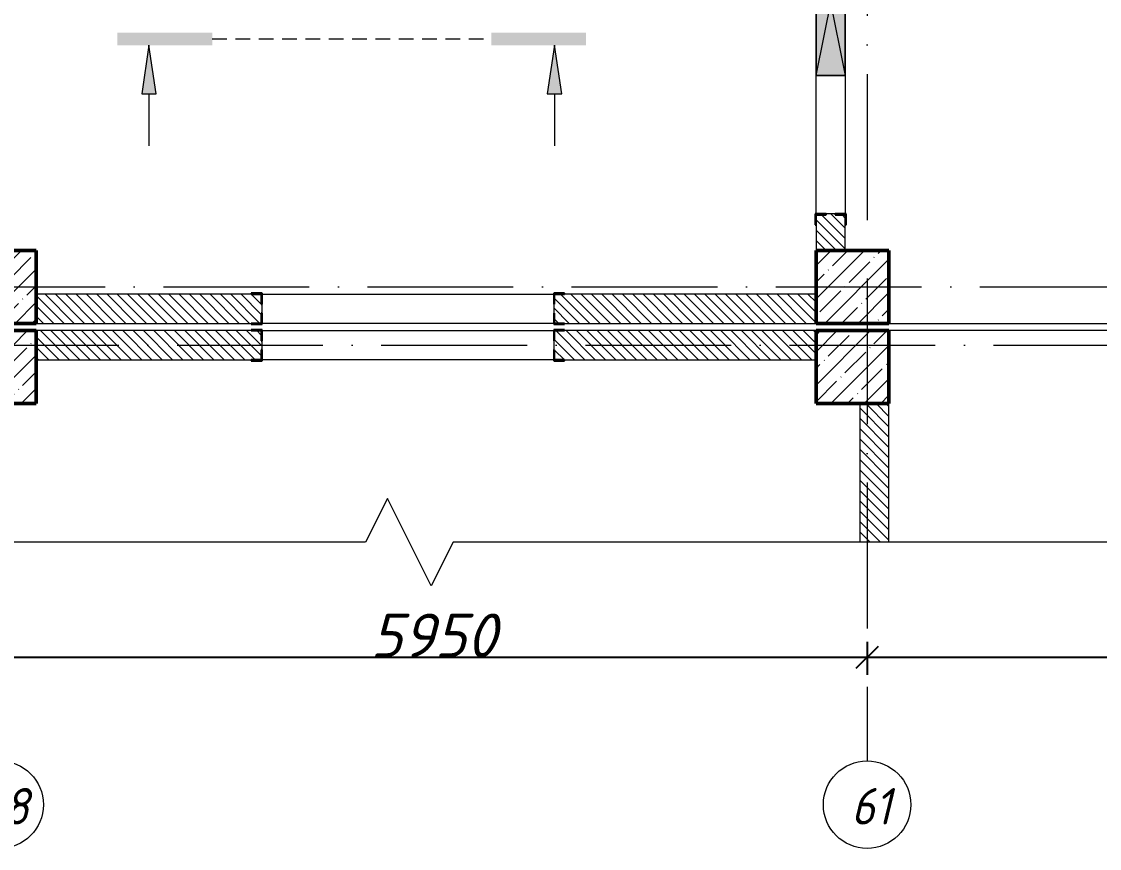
# Model space of a CAD drawing. Header units: millimetres. Extents: x -537608 to 253996, y -217170 to 186033.
# Drawn here: x -101348 to -93954, y -5995 to -326 of the extents above; entities that cross this region are included whole.
import ezdxf

# ---------------------------------------------------------------- set-up
doc = ezdxf.new("R2010")
doc.units = ezdxf.units.MM
doc.linetypes.add('200_ШТРИХ_ш1п0_6_', pattern=[160, 100, -60])
doc.linetypes.add('50_200_ШТРИХ_1Т_ш5_п1_п1_', pattern=[1400, 1000, -200, 0, -200])
for name, color, linetype, lineweight in [('A-____-____-DIMS', 7, 'Continuous', 9), ('A-____-NOTE-TEXT', 7, 'Continuous', 9), ('A-____-NOTE-TEXT-1', 7, 'Continuous', 5), ('A-DETL-GENF-OTLN', 7, 'Continuous', 9), ('A-FLOR-____-OTLN', 7, 'Continuous', 9), ('A-GENM-____-MCUT', 7, 'Continuous', 25), ('A-GENM-____-OTLN-1', 7, 'Continuous', 25), ('A-GLAZ-____-OTLN', 7, 'Continuous', 9), ('A-WALL-____-MCUT', 7, 'Continuous', 13), ('A-WALL-____-PATT-1', 7, 'Continuous', 9), ('I-WALL-____-OTLN', 7, 'Continuous', 9), ('S-COLS-____-MCUT', 7, 'Continuous', 50), ('S-COLS-____-OTLN', 7, 'Continuous', 9), ('S-GRID-____-IDEN', 7, 'Continuous', 9), ('S-GRID-____-OTLN-1', 7, '50_200_ШТРИХ_1Т_ш5_п1_п1_', 9)]:
    doc.layers.add(name, color=color, linetype=linetype, lineweight=lineweight)
doc.layers.add('A-DETL-GENF-OTLN-3', color=9, linetype='Continuous', lineweight=9, true_color=0x808080)
doc.layers.add('A-DETL-GENF-OTLN-4', color=9, linetype='200_ШТРИХ_ш1п0_6_', lineweight=9, true_color=0x808080)
doc.styles.add('ISOCPEUR_I', font='isocpeui.ttf', dxfattribs={"height": 300})
doc.styles.add('ISOCPEUR_I_9', font='isocpeui.ttf', dxfattribs={"width": 0.9, "height": 250})
doc.dimstyles.new('ISO-2_5_0_9К_БОЛЬШОЙ_ОСИ', dxfattribs={"dimscale": 304.8, "dimtxt": 248.995294, "dimasz": 0.492126, "dimexe": 0.393701, "dimexo": 0, "dimgap": 0, "dimtad": 1, "dimdec": 0, "dimzin": 0, "dimdsep": 46, "dimtxsty": 'ISOCPEUR_I', "dimblk1": 'OBLIQUE', "dimblk2": 'OBLIQUE', "dimsah": 1, "dimcen": 0.09, "dimdle": 0.393701, "dimazin": 0, "dimtfac": 1, "dimtdec": 4, "dimtix": 1, "dimtmove": 0, "dimatfit": 3, "dimfxl": 1, "dimtvp": 1, "dimtolj": 1, "dimtzin": 0, "dimarcsym": 2})
pattern_1 = [(135, (-184647.673, -45376.493), (-35.35534, -35.35534), [])]

# ---------------------------------------------------------------- blocks, each defined once
blk = doc.blocks.new('Фахверк_СКБ_Уголок - 200_3960-28268576-АР1_План отверстий 2 этажа в осях 1-64_Ю-ЯЯ')
at = {"layer": 'A-GENM-____-MCUT'}
for p, q in [((200, 156), (125, 156)), ((125, 156), (125, 81)), ((131, 81), (131, 150)), ((131, 150), (200, 150)), ((200, 150), (200, 156)), ((125, 81), (131, 81)), ((131, 19), (125, 19)), ((125, 19), (125, -56)), ((131, -50), (131, 19)), ((125, -56), (200, -56)), ((200, -50), (131, -50)), ((200, -56), (200, -50))]:
    blk.add_line(p, q, dxfattribs=at)
blk = doc.blocks.new('BSC_Колонна _Прямоугольная - 500х500-V32-АР1_План отверстий 2 этажа в осях 1-64_Ю-ЯЯ')
at = {"layer": 'S-COLS-____-OTLN'}
h = blk.add_hatch(dxfattribs=at)
h.set_pattern_fill('FP_42', color=256, style=0, pattern_type=2)
h.set_pattern_definition([(45, (-89000, -42681.04), (-114.04925, 114.04925), []), (45, (-88885.95, -42681.04), (-114.04925, 114.04925), [201.613, -40.323, 3.353, -36.97])])
h.paths.add_polyline_path([(-250, -250), (250, -250), (250, 250), (-250, 250)], flags=0)
at = {"layer": 'S-COLS-____-MCUT'}
for p, q in [((250, 250), (-250, 250)), ((-250, 250), (-250, -250)), ((250, -250), (250, 250)), ((-250, -250), (250, -250))]:
    blk.add_line(p, q, dxfattribs=at)
blk = doc.blocks.new('BSC_Колонна _Прямоугольная - 500х500-V34-АР1_План отверстий 2 этажа в осях 1-64_Ю-ЯЯ')
at = {"layer": 'S-COLS-____-OTLN'}
h = blk.add_hatch(dxfattribs=at)
h.set_pattern_fill('FP_44', color=256, style=0, pattern_type=2)
h.set_pattern_definition([(45, (-83150, -42681.04), (-114.04925, 114.04925), []), (45, (-83035.95, -42681.04), (-114.04925, 114.04925), [201.613, -40.323, 3.353, -36.97])])
h.paths.add_polyline_path([(-250, -250), (250, -250), (250, 250), (-250, 250)], flags=0)
at = {"layer": 'S-COLS-____-MCUT'}
for p, q in [((250, 250), (-250, 250)), ((-250, 250), (-250, -250)), ((250, -250), (250, 250)), ((-250, -250), (250, -250))]:
    blk.add_line(p, q, dxfattribs=at)
blk = doc.blocks.new('BSC_Колонна _Прямоугольная - 500х500-V121-АР1_План отверстий 2 этажа в осях 1-64_Ю-ЯЯ')
at = {"layer": 'S-COLS-____-OTLN'}
h = blk.add_hatch(dxfattribs=at)
h.set_pattern_fill('FP_134', color=256, style=0, pattern_type=2)
h.set_pattern_definition([(45, (-83150, -43231.04), (-114.04925, 114.04925), []), (45, (-83035.95, -43231.04), (-114.04925, 114.04925), [201.613, -40.323, 3.353, -36.97])])
h.paths.add_polyline_path([(-250, -250), (250, -250), (250, 250), (-250, 250)], flags=0)
at = {"layer": 'S-COLS-____-MCUT'}
for p, q in [((250, 250), (-250, 250)), ((-250, 250), (-250, -250)), ((250, -250), (250, 250)), ((-250, -250), (250, -250))]:
    blk.add_line(p, q, dxfattribs=at)
blk = doc.blocks.new('BSC_Колонна _Прямоугольная - 500х500-V122-АР1_План отверстий 2 этажа в осях 1-64_Ю-ЯЯ')
at = {"layer": 'S-COLS-____-OTLN'}
h = blk.add_hatch(dxfattribs=at)
h.set_pattern_fill('FP_135', color=256, style=0, pattern_type=2)
h.set_pattern_definition([(45, (-89000, -43231.04), (-114.04925, 114.04925), []), (45, (-88885.95, -43231.04), (-114.04925, 114.04925), [201.613, -40.323, 3.353, -36.97])])
h.paths.add_polyline_path([(-250, -250), (250, -250), (250, 250), (-250, 250)], flags=0)
at = {"layer": 'S-COLS-____-MCUT'}
for p, q in [((250, 250), (-250, 250)), ((-250, 250), (-250, -250)), ((250, -250), (250, 250)), ((-250, -250), (250, -250))]:
    blk.add_line(p, q, dxfattribs=at)
blk = doc.blocks.new('Фахверк_СКБ_Уголок - 200_3550-28267367-АР1_План отверстий 2 этажа в осях 1-64_Ю-ЯЯ')
at = {"layer": 'A-GENM-____-MCUT'}
for p, q in [((200, 156), (125, 156)), ((125, 156), (125, 81)), ((131, 81), (131, 150)), ((131, 150), (200, 150)), ((200, 150), (200, 156)), ((125, 81), (131, 81)), ((131, 19), (125, 19)), ((125, 19), (125, -56)), ((131, -50), (131, 19)), ((125, -56), (200, -56)), ((200, -50), (131, -50)), ((200, -56), (200, -50))]:
    blk.add_line(p, q, dxfattribs=at)
blk = doc.blocks.new('Фахверк_СКБ_Уголок - 200_3380-28509457-АР1_План отверстий 2 этажа в осях 1-64_Ю-ЯЯ')
at = {"layer": 'A-GENM-____-MCUT'}
for p, q in [((200, 156), (125, 156)), ((125, 156), (125, 81)), ((131, 81), (131, 150)), ((131, 150), (200, 150)), ((200, 150), (200, 156)), ((125, 81), (131, 81)), ((131, 19), (125, 19)), ((125, 19), (125, -56)), ((131, -50), (131, 19)), ((125, -56), (200, -56)), ((200, -50), (131, -50)), ((200, -56), (200, -50))]:
    blk.add_line(p, q, dxfattribs=at)
blk = doc.blocks.new('154_Стойка_СКБ_Уголок - СМ-2180_200-28268025-АР1_План отверстий 2 этажа в осях 1-64_Ю-ЯЯ')
at = {"layer": 'A-GENM-____-MCUT'}
for p, q in [((125, 156), (125, 81)), ((200, 156), (125, 156)), ((131, 81), (131, 150)), ((131, 150), (200, 150)), ((200, 150), (200, 156)), ((125, 81), (131, 81)), ((131, 19), (125, 19)), ((125, 19), (125, -56)), ((131, -50), (131, 19)), ((125, -56), (200, -56)), ((200, -50), (131, -50)), ((200, -56), (200, -50))]:
    blk.add_line(p, q, dxfattribs=at)
blk = doc.blocks.new('AR_Отверстие прямоугольное _в стене__БезПР - AR_Отверстие прямоугольное _в стене__БезПР-36789323-АР1_План отверстий 2 этажа в осях 1-64_Ю-ЯЯ')
at = {"layer": 'A-GLAZ-____-OTLN'}
blk.add_hatch(color=256, dxfattribs=at).paths.add_polyline_path([(-500, -100), (500, -100), (500, 100), (-500, 100)], flags=0)
at = {"layer": 'A-DETL-GENF-OTLN'}
for p, q in [((-500, -100), (-500, 100)), ((-500, 100), (500, 100)), ((500, 100), (-500, -100)), ((-500, 100), (500, -100)), ((500, 100), (-500, 100)), ((-500, 100), (-500, -100)), ((500, 100), (500, -100)), ((500, -100), (500, 100)), ((500, -100), (-500, -100)), ((-500, -100), (500, -100))]:
    blk.add_line(p, q, dxfattribs=at)
at = {"layer": 'A-GLAZ-____-OTLN'}
blk.add_line((500, 100), (-500, 100), dxfattribs=at)
blk = doc.blocks.new('DET_L_Линия разрыва - М100-27489994-АР1_План отверстий 2 этажа в осях 1-64_Ю-ЯЯ')
at = {"layer": 'A-DETL-GENF-OTLN'}
for p, q in [((16000, 300), (15850, 0)), ((16300, -300), (16000, 300)), ((15850, 0), (0, 0)), ((16450, 0), (16300, -300)), ((32300, 0), (16450, 0))]:
    blk.add_line(p, q, dxfattribs=at)
blk = doc.blocks.new('DET_L_Имитация разреза_ISO2-5 - Верх-37055061-АР1_План отверстий 2 этажа в осях 1-64_Ю-ЯЯ')
at = {"layer": 'A-DETL-GENF-OTLN-4'}
blk.add_line((143.1, 0), (2056.9, 0), dxfattribs=at)
blk = doc.blocks.new('Ось сетки - Круг_Ø6_00__ISO-2_5_0_9K_-25732049-АР1_План отверстий 2 этажа в осях 1-64_Ю-ЯЯ')
at = {"layer": 'S-GRID-____-IDEN'}
blk.add_circle((0, 0), 3, dxfattribs=at)
blk = doc.blocks.new('_Oblique')
at = {"color": 0, "linetype": 'ByBlock', "lineweight": -2}
blk.add_line((-0.5, -0.5), (0.5, 0.5), dxfattribs=at)
blk = doc.blocks.new('*D2313')
at = {"layer": 'A-____-____-DIMS', "color": 0, "lineweight": -2, "transparency": 16777216}
for p, q in [((-101497.7, -4579.1), (-101497.7, -4805.1)), ((-95547.7, -4579.1), (-95547.7, -4805.1)), ((-101617.7, -4685.1), (-95427.7, -4685.1))]:
    blk.add_line(p, q, dxfattribs=at)
at = {"layer": 'Defpoints', "color": 0, "transparency": 16777216}
for p in [(-101497.7, -4579.1), (-95547.7, -4579.1), (-95547.7, -4685.1)]:
    blk.add_point(p, dxfattribs=at)
at = {"layer": 'A-____-____-DIMS', "color": 0, "lineweight": -2, "transparency": 16777216, "xscale": 150, "yscale": 150, "zscale": 150, "rotation": 180}
blk.add_blockref('_Oblique', (-101497.7, -4685.1), dxfattribs=at)
at = {"layer": 'A-____-____-DIMS', "color": 0, "lineweight": -2, "transparency": 16777216, "xscale": 150, "yscale": 150, "zscale": 150}
blk.add_blockref('_Oblique', (-95547.7, -4685.1), dxfattribs=at)
at = {"layer": 'A-____-____-DIMS', "color": 0, "transparency": 16777216, "insert": (-98522.7, -4535.1), "char_height": 300, "width": 758.478, "attachment_point": 5, "style": 'ISOCPEUR_I'}
blk.add_mtext('\\A1;5950', dxfattribs=at)
blk = doc.blocks.new('*D2314')
at = {"layer": 'A-____-____-DIMS', "color": 0, "lineweight": -2, "transparency": 16777216}
for p, q in [((-95547.7, -4579.1), (-95547.7, -4805.1)), ((-91297.7, -4579.1), (-91297.7, -4805.1)), ((-95667.7, -4685.1), (-91177.7, -4685.1))]:
    blk.add_line(p, q, dxfattribs=at)
at = {"layer": 'Defpoints', "color": 0, "transparency": 16777216}
for p in [(-95547.7, -4579.1), (-91297.7, -4579.1), (-91297.7, -4685.1)]:
    blk.add_point(p, dxfattribs=at)
at = {"layer": 'A-____-____-DIMS', "color": 0, "lineweight": -2, "transparency": 16777216, "xscale": 150, "yscale": 150, "zscale": 150, "rotation": 180}
blk.add_blockref('_Oblique', (-95547.7, -4685.1), dxfattribs=at)
at = {"layer": 'A-____-____-DIMS', "color": 0, "lineweight": -2, "transparency": 16777216, "xscale": 150, "yscale": 150, "zscale": 150}
blk.add_blockref('_Oblique', (-91297.7, -4685.1), dxfattribs=at)
at = {"layer": 'A-____-____-DIMS', "color": 0, "transparency": 16777216, "insert": (-93422.7, -4535.1), "char_height": 300, "width": 781.462, "attachment_point": 5, "style": 'ISOCPEUR_I'}
blk.add_mtext('\\A1;4250', dxfattribs=at)

msp = doc.modelspace()

# ---------------------------------------------------------------- hatches: boundary and pattern name
at = {"layer": 'A-____-NOTE-TEXT-1'}
for points in [[(-100473.7308, -488.8198), (-100039.5789, -488.8198), (-100039.5789, -402.0832), (-100689.5789, -402.0832), (-100689.5789, -488.8198), (-100523.7308, -488.8198)], [(-98125.7662, -488.8198), (-97475.7662, -488.8198), (-97475.7662, -402.0832), (-98125.7662, -402.0832)], [(-100523.7308, -822.4612), (-100423.7308, -822.4612), (-100473.7308, -488.8198)], [(-97741.6143, -822.4612), (-97641.6143, -822.4612), (-97691.6143, -488.8198)]]:
    msp.add_hatch(color=256, dxfattribs=at).paths.add_polyline_path(points, flags=0)
at = {"layer": 'A-WALL-____-PATT-1'}
h = msp.add_hatch(dxfattribs=at)
h.set_pattern_fill('FP_6', color=256, style=0, pattern_type=2)
h.set_pattern_definition(pattern_1)
h.paths.add_polyline_path([(-95897.6725, -1895.4515), (-95697.6725, -1895.4515), (-95697.6725, -1651.4515), (-95766.6725, -1651.4515), (-95766.6725, -1645.4515), (-95828.6725, -1645.4515), (-95828.6725, -1651.4515), (-95897.6725, -1651.4515), (-95897.6725, -1720.4515)], flags=0)
h.paths.add_polyline_path([(-95828.6725, 454.5485), (-95766.6725, 454.5485), (-95766.6725, 460.5485), (-95697.6725, 460.5485), (-95697.6725, 554.5485), (-95897.6725, 554.5485), (-95897.6725, 460.5485), (-95828.6725, 460.5485)], flags=0)
h = msp.add_hatch(dxfattribs=at)
h.set_pattern_fill('FP_6', color=256, style=0, pattern_type=2)
h.set_pattern_definition(pattern_1)
h.paths.add_polyline_path([(-96287.8203, -2395.4515), (-95897.6725, -2395.4515), (-95897.6725, -2195.4515), (-97691.6725, -2195.4515), (-97691.6725, -2264.4515), (-97697.6725, -2264.4515), (-97697.6725, -2326.4515), (-97691.6725, -2326.4515), (-97691.6725, -2395.4515), (-97622.6725, -2395.4515)], flags=0)
h.paths.add_polyline_path([(-99703.6725, -2395.4515), (-99703.6725, -2326.4515), (-99697.6725, -2326.4515), (-99697.6725, -2264.4515), (-99703.6725, -2264.4515), (-99703.6725, -2195.4515), (-101247.6725, -2195.4515), (-101247.6725, -2395.4515), (-99772.6725, -2395.4515)], flags=0)
h = msp.add_hatch(dxfattribs=at)
h.set_pattern_fill('FP_6', color=256, style=0, pattern_type=2)
h.set_pattern_definition(pattern_1)
h.paths.add_polyline_path([(-95897.6725, -2645.4515), (-95897.6725, -2445.4515), (-97691.6725, -2445.4515), (-97691.6725, -2514.4515), (-97697.6725, -2514.4515), (-97697.6725, -2576.4515), (-97691.6725, -2576.4515), (-97691.6725, -2645.4515), (-96287.8203, -2645.4515)], flags=0)
h.paths.add_polyline_path([(-99822.8216, -2645.4515), (-99703.6725, -2644.6773), (-99703.6725, -2576.4515), (-99697.6725, -2576.4515), (-99697.6725, -2514.4515), (-99703.6725, -2514.4515), (-99703.6725, -2445.4515), (-101247.6725, -2445.4515), (-101247.6725, -2645.4515)], flags=0)
h = msp.add_hatch(dxfattribs=at)
h.set_pattern_fill('FP_6', color=256, style=0, pattern_type=2)
h.set_pattern_definition(pattern_1)
h.paths.add_polyline_path([(-95397.6725, -3895.4515), (-95397.6725, -2945.4515), (-95597.6725, -2945.4515), (-95597.6725, -3895.4515)], flags=0)

# ---------------------------------------------------------------- linework, layer by layer
at = {"layer": 'A-____-NOTE-TEXT'}
for p, q in [((-100473.7308, -488.8198), (-100523.7308, -822.4612)), ((-100423.7308, -822.4612), (-100473.7308, -488.8198)), ((-97691.6143, -488.8198), (-97741.6143, -822.4612)), ((-97641.6143, -822.4612), (-97691.6143, -488.8198)), ((-100523.7308, -822.4612), (-100423.7308, -822.4612)), ((-100473.7308, -822.4612), (-100473.7308, -1178.7112)), ((-97741.6143, -822.4612), (-97641.6143, -822.4612)), ((-97691.6143, -822.4612), (-97691.6143, -1178.7112))]:
    msp.add_line(p, q, dxfattribs=at)
at = {"layer": 'A-FLOR-____-OTLN'}
for p, q in [((-95397.6725, -2395.4515), (-91947.6725, -2395.4515)), ((-91947.6725, -2445.4515), (-95397.6725, -2445.4515))]:
    msp.add_line(p, q, dxfattribs=at)
at = {"layer": 'A-WALL-____-MCUT'}
for p, q in [((-95766.6725, -1645.4515), (-95828.6725, -1645.4515)), ((-95897.6725, -1720.4515), (-95897.6725, -1895.4515)), ((-95697.6725, -1895.4515), (-95697.6725, -1720.4515)), ((-99772.6725, -2195.4515), (-101247.6725, -2195.4515)), ((-95897.6725, -2195.4515), (-97622.6725, -2195.4515)), ((-99697.6725, -2326.4515), (-99697.6725, -2264.4515)), ((-97697.6725, -2264.4515), (-97697.6725, -2326.4515)), ((-101247.6725, -2395.4515), (-99772.6725, -2395.4515)), ((-97622.6725, -2395.4515), (-95897.6725, -2395.4515)), ((-99772.6725, -2445.4515), (-101247.6725, -2445.4515)), ((-95897.6725, -2445.4515), (-97622.6725, -2445.4515)), ((-99697.6725, -2576.4515), (-99697.6725, -2514.4515)), ((-97697.6725, -2514.4515), (-97697.6725, -2576.4515)), ((-101247.6725, -2645.4515), (-99772.6725, -2645.4515)), ((-97622.6725, -2645.4515), (-95897.6725, -2645.4515)), ((-95597.6725, -2945.4515), (-95597.6725, -3895.4515)), ((-95397.6725, -3895.4515), (-95397.6725, -2945.4515))]:
    msp.add_line(p, q, dxfattribs=at)
at = {"layer": 'I-WALL-____-OTLN'}
for p, q in [((-95897.6725, -1645.4515), (-95897.6725, -695.4515)), ((-95697.6725, -695.4515), (-95697.6725, -1645.4515)), ((-99697.6725, -2195.4515), (-97697.6725, -2195.4515)), ((-97697.6725, -2395.4515), (-99697.6725, -2395.4515)), ((-99697.6725, -2445.4515), (-97697.6725, -2445.4515)), ((-97697.6725, -2645.4515), (-99697.6725, -2645.4515))]:
    msp.add_line(p, q, dxfattribs=at)
at = {"layer": 'S-GRID-____-OTLN-1'}
for p, q in [((-95547.6725, 45516.3579), (-95547.6725, -5395.4515)), ((-110175.358, -2145.4515), (-80721.2621, -2145.4515)), ((-115681.6392, -2545.4515), (-80573.2659, -2545.4515))]:
    msp.add_line(p, q, dxfattribs=at)

# ---------------------------------------------------------------- block references
at = {"layer": 'A-DETL-GENF-OTLN'}
msp.add_blockref('DET_L_Линия разрыва - М100-27489994-АР1_План отверстий 2 этажа в осях 1-64_Ю-ЯЯ', (-114837.6725, -3895.4515), dxfattribs=at)
at = {"layer": 'A-DETL-GENF-OTLN-3'}
msp.add_blockref('DET_L_Имитация разреза_ISO2-5 - Верх-37055061-АР1_План отверстий 2 этажа в осях 1-64_Ю-ЯЯ', (-100182.6725, -445.4515), dxfattribs=at)
at = {"layer": 'A-GENM-____-OTLN-1'}
for name, p, rotation in [('Фахверк_СКБ_Уголок - 200_3960-28268576-АР1_План отверстий 2 этажа в осях 1-64_Ю-ЯЯ', (-95847.6725, -1520.4515), 270), ('Фахверк_СКБ_Уголок - 200_3550-28267367-АР1_План отверстий 2 этажа в осях 1-64_Ю-ЯЯ', (-99572.6725, -2245.4515), 180), ('Фахверк_СКБ_Уголок - 200_3380-28509457-АР1_План отверстий 2 этажа в осях 1-64_Ю-ЯЯ', (-99572.6725, -2495.4515), 180)]:
    msp.add_blockref(name, p, dxfattribs=dict(at, rotation=rotation))
for p in [(-97822.6725, -2345.4515), (-97822.6725, -2595.4515)]:
    msp.add_blockref('154_Стойка_СКБ_Уголок - СМ-2180_200-28268025-АР1_План отверстий 2 этажа в осях 1-64_Ю-ЯЯ', p, dxfattribs=at)
at = {"layer": 'A-GLAZ-____-OTLN', "rotation": 90}
msp.add_blockref('AR_Отверстие прямоугольное _в стене__БезПР - AR_Отверстие прямоугольное _в стене__БезПР-36789323-АР1_План отверстий 2 этажа в осях 1-64_Ю-ЯЯ', (-95797.6725, -195.4515), dxfattribs=at)
at = {"layer": 'S-COLS-____-OTLN'}
for name, p in [('BSC_Колонна _Прямоугольная - 500х500-V121-АР1_План отверстий 2 этажа в осях 1-64_Ю-ЯЯ', (-101497.6725, -2145.4515)), ('BSC_Колонна _Прямоугольная - 500х500-V122-АР1_План отверстий 2 этажа в осях 1-64_Ю-ЯЯ', (-95647.6725, -2145.4515)), ('BSC_Колонна _Прямоугольная - 500х500-V34-АР1_План отверстий 2 этажа в осях 1-64_Ю-ЯЯ', (-101497.6725, -2695.4515)), ('BSC_Колонна _Прямоугольная - 500х500-V32-АР1_План отверстий 2 этажа в осях 1-64_Ю-ЯЯ', (-95647.6725, -2695.4515))]:
    msp.add_blockref(name, p, dxfattribs=at)
at = {"layer": 'S-GRID-____-IDEN', "xscale": 99.99999999999993, "yscale": 99.99999999999993, "zscale": 99.99999999999993, "rotation": 180}
for p in [(-101497.6725, -5695.4515), (-95547.6725, -5695.4515)]:
    msp.add_blockref('Ось сетки - Круг_Ø6_00__ISO-2_5_0_9K_-25732049-АР1_План отверстий 2 этажа в осях 1-64_Ю-ЯЯ', p, dxfattribs=at)

# ---------------------------------------------------------------- texts
at = {"layer": 'S-GRID-____-IDEN', "char_height": 250, "attachment_point": 1, "style": 'ISOCPEUR_I_9'}
for s, insert, width in [('58', (-101632.0442, -5581.5178), 404.0505), ('61', (-95658.1942, -5581.5178), 346.329)]:
    msp.add_mtext(s, dxfattribs=dict(at, insert=insert, width=width))

# ---------------------------------------------------------------- dimensions: what is measured, and where the dimension line sits
at = {"layer": 'A-____-____-DIMS'}
for base, p1, p2, override, picture, middle in [((-95547.6725, -4685.1229), (-101497.6725, -4579.0569), (-95547.6725, -4579.0569), {"dimpost": '<>', "dimfxl": 5950}, '*D2313', (-98522.6725, -4535.1229)), ((-91297.6725, -4685.1229), (-95547.6725, -4579.0569), (-91297.6725, -4579.0569), {"dimpost": '<>', "dimfxl": 4250}, '*D2314', (-93422.6725, -4535.1229))]:
    dim = msp.add_linear_dim(base=base, p1=p1, p2=p2, dimstyle='ISO-2_5_0_9К_БОЛЬШОЙ_ОСИ', override=override, dxfattribs=at)
    dim.commit()
    dim.dimension.update_dxf_attribs({"geometry": picture, "text_midpoint": middle})

doc.saveas('drawing.dxf')
